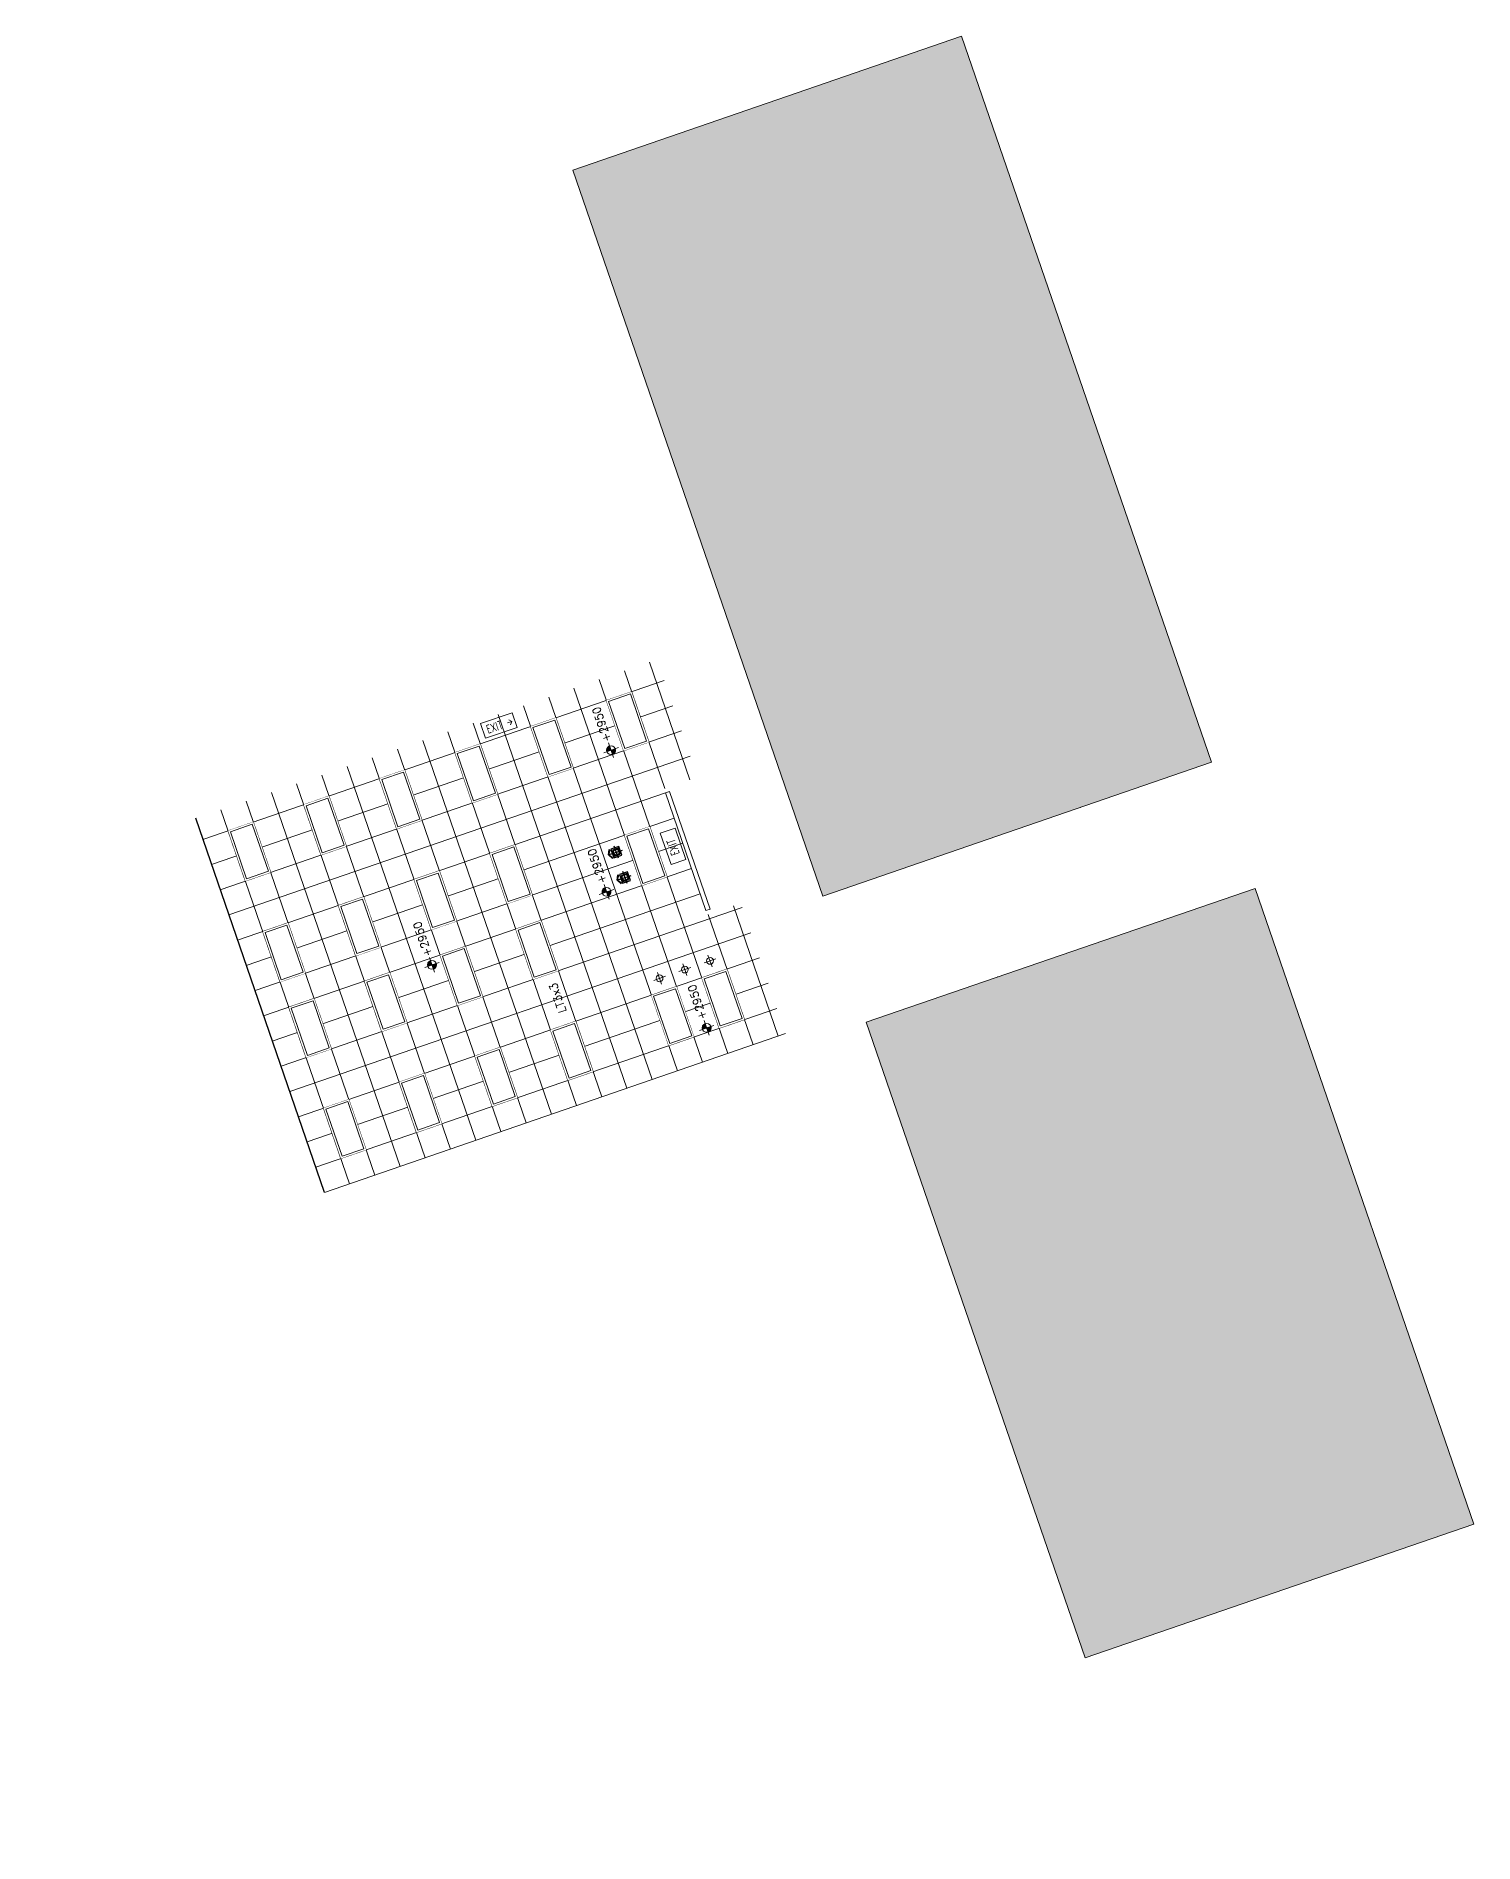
# Model space of a CAD drawing. Extents: x 760773 to 1075934, y 719259 to 1013331.
# Drawn here: x 951444 to 983793, y 928575 to 969216 of the extents above; entities that cross this region are included whole.
import ezdxf

# ---------------------------------------------------------------- set-up
doc = ezdxf.new("R2010")
doc.units = 0
doc.header["$MEASUREMENT"] = 0
doc.set_wipeout_variables(frame=1)
doc.layers.add('63', color=7, linetype='Continuous')
for name, color, linetype, lineweight in [('72471 FF-FUR', 9, 'Continuous', 30), ('A-Ceiling-Grid', 9, 'Continuous', 0), ('A-Ceiling-Light', 6, 'Continuous', 0), ('A-CLNG-LITE-ID', 4, 'Continuous', 0), ('F45NOT', 1, 'Continuous', 0), ('I-Ceiling-Text', 7, 'Continuous', 0), ('spare5', 7, 'Continuous', 0)]:
    doc.layers.add(name, color=color, linetype=linetype, lineweight=lineweight)
doc.styles.add('DIM', font='dim', dxfattribs={"width": 0.75})
doc.styles.add('MONOTXT', font='romans.shx')

# ---------------------------------------------------------------- blocks, each defined once
blk = doc.blocks.new('downlight 01')
at = {"color": 0, "linetype": 'ByBlock'}
for p, q in [((-0.141, 0), (0.141, 0)), ((0, -0.141), (0, 0.141))]:
    blk.add_line(p, q, dxfattribs=at)
blk.add_circle((0, 0), 0.076, dxfattribs=at)
blk = doc.blocks.new('A$C146F0F31')
at = {"layer": 'I-Ceiling-Text', "linetype": 'Continuous', "true_color": 0x939598}
h = blk.add_hatch(color=252, dxfattribs=at)
edge = h.paths.add_edge_path()
edge.add_line((-22.782, -12.688), (-22.882, -12.688))
edge.add_arc((-22.782, -12.688), 0.1, 180.0001, 270.0001)
edge.add_line((-22.782, -12.788), (-22.782, -12.688))
h = blk.add_hatch(color=252, dxfattribs=at)
edge = h.paths.add_edge_path()
edge.add_line((-16.175, -12.688), (-16.275, -12.688))
edge.add_arc((-16.175, -12.688), 0.1, 180.0001, 270.0001)
edge.add_line((-16.175, -12.788), (-16.175, -12.688))
h = blk.add_hatch(color=252, dxfattribs=at)
edge = h.paths.add_edge_path()
edge.add_line((-19.801, -13.822), (-19.701, -13.822))
edge.add_arc((-19.801, -13.822), 0.1, 0.0001, 90.0001)
edge.add_line((-19.801, -13.722), (-19.801, -13.822))
h = blk.add_hatch(color=252, dxfattribs=at)
edge = h.paths.add_edge_path()
edge.add_line((-19.801, -13.822), (-19.901, -13.822))
edge.add_arc((-19.801, -13.822), 0.1, 180.0001, 270.0001)
edge.add_line((-19.801, -13.922), (-19.801, -13.822))
h = blk.add_hatch(color=252, dxfattribs=at)
edge = h.paths.add_edge_path()
edge.add_line((-19.527, -18.07), (-19.627, -18.07))
edge.add_arc((-19.527, -18.07), 0.1, 180.0001, 270.0001)
edge.add_line((-19.527, -18.17), (-19.527, -18.07))
h = blk.add_hatch(color=252, dxfattribs=at)
edge = h.paths.add_edge_path()
edge.add_line((-19.527, -18.07), (-19.427, -18.07))
edge.add_arc((-19.527, -18.07), 0.1, 0.0001, 90.0001)
edge.add_line((-19.527, -17.97), (-19.527, -18.07))
at = {"layer": 'spare5', "linetype": 'Continuous', "true_color": 0x7f7f7f}
for points in [[(-18.126, -9.25), (-35.401, -9.25), (-35.401, 0), (-18.126, 0)], [(0, -9.25), (-15.125, -9.25), (-15.125, 0), (0, 0)]]:
    blk.add_hatch(color=8, dxfattribs=at).paths.add_polyline_path(points)
at = {"color": 252, "linetype": 'ByBlock', "true_color": 0x939598}
for p, q in [((-20.431, -13.323), (-20.716, -13.323)), ((-19.831, -13.323), (-20.116, -13.323))]:
    blk.add_line(p, q, dxfattribs=at)
at = {"color": 252, "true_color": 0x939598}
for p, q in [((-20.573, -13.465), (-20.573, -13.508)), ((-19.973, -13.465), (-19.973, -13.508))]:
    blk.add_line(p, q, dxfattribs=at)
at = {"color": 252, "linetype": 'ByBlock', "true_color": 0x939598, "extrusion": (0, 0, -1), "flags": 128}
for points in [[(20.645, -13.39), (20.501, -13.39), (20.501, -13.256), (20.645, -13.256), (20.645, -13.39)], [(20.045, -13.39), (19.901, -13.39), (19.901, -13.256), (20.045, -13.256), (20.045, -13.39)], [(20.573, -13.508), (20.464, -13.453), (20.482, -13.443), (20.573, -13.508)], [(19.973, -13.508), (19.864, -13.453), (19.882, -13.443), (19.973, -13.508)]]:
    blk.add_lwpolyline(points, dxfattribs=at)
at = {"color": 252, "linetype": 'ByBlock', "true_color": 0x939598, "flags": 128}
for points in [[(-20.573, -13.508), (-20.682, -13.453), (-20.664, -13.443), (-20.573, -13.508)], [(-19.973, -13.508), (-20.082, -13.453), (-20.064, -13.443), (-19.973, -13.508)]]:
    blk.add_lwpolyline(points, dxfattribs=at)
at = {"color": 252, "linetype": 'ByBlock', "true_color": 0x939598}
for centre in [(-20.573, -13.323), (-19.973, -13.323)]:
    blk.add_circle(centre, 0.0674, dxfattribs=at)
at = {"layer": '63', "color": 252, "true_color": 0x939598}
blk.add_lwpolyline([(-15.475, -22.024), (-24.375, -22.024)], dxfattribs=at)
at = {"layer": 'A-Ceiling-Grid', "linetype": 'Continuous', "lineweight": 0}
for p, q in [((-18.126, -0.124), (-18.125, -0.124)), ((-15.125, -0.124), (-15.126, -0.124)), ((-18.126, -0.724), (-18.125, -0.724)), ((-15.125, -0.724), (-15.126, -0.724)), ((-18.126, -1.324), (-18.125, -1.324)), ((-15.125, -1.324), (-15.126, -1.324)), ((-18.126, -1.924), (-18.125, -1.924)), ((-15.125, -1.924), (-15.126, -1.924)), ((-18.126, -2.524), (-18.125, -2.524)), ((-15.125, -2.524), (-15.126, -2.524)), ((-18.126, -3.124), (-18.125, -3.124)), ((-15.125, -3.124), (-15.126, -3.124)), ((-18.126, -3.724), (-18.125, -3.724)), ((-15.125, -3.724), (-15.126, -3.724)), ((-18.126, -4.324), (-18.125, -4.324)), ((-15.125, -4.324), (-15.126, -4.324)), ((-18.126, -4.924), (-18.125, -4.924)), ((-15.125, -4.924), (-15.126, -4.924)), ((-18.126, -5.524), (-18.125, -5.524)), ((-15.125, -5.524), (-15.126, -5.524)), ((-18.126, -6.124), (-18.125, -6.124)), ((-15.125, -6.124), (-15.126, -6.124)), ((-18.126, -6.724), (-18.125, -6.724)), ((-15.125, -6.724), (-15.126, -6.724)), ((-18.126, -7.324), (-18.125, -7.324)), ((-15.125, -7.324), (-15.126, -7.324)), ((-18.126, -7.924), (-18.125, -7.924)), ((-15.125, -7.924), (-15.126, -7.924)), ((-18.126, -8.524), (-18.125, -8.524)), ((-15.125, -8.524), (-15.126, -8.524)), ((-15.125, -9.124), (-15.126, -9.124))]:
    blk.add_line(p, q, dxfattribs=at)
at = {"layer": 'A-Ceiling-Grid', "color": 252, "linetype": 'Continuous', "lineweight": 0, "true_color": 0x939598}
for p, q in [((-21.575, -11.225), (-24.369, -11.225)), ((-23.875, -22.024), (-23.875, -11.049)), ((-23.275, -22.024), (-23.275, -11.049)), ((-22.675, -22.024), (-22.675, -11.049)), ((-22.075, -22.024), (-22.075, -11.049)), ((-15.475, -11.225), (-18.575, -11.225)), ((-18.475, -22.024), (-18.475, -11.049)), ((-17.875, -22.024), (-17.875, -11.049)), ((-17.275, -22.025), (-17.275, -11.05)), ((-16.675, -22.025), (-16.675, -11.05)), ((-16.075, -22.025), (-16.075, -11.05)), ((-15.475, -22.025), (-15.475, -11.05)), ((-21.575, -11.825), (-24.369, -11.825)), ((-21.475, -22.024), (-21.475, -11.845)), ((-20.875, -22.024), (-20.875, -11.844)), ((-20.275, -22.024), (-20.275, -11.844)), ((-19.675, -22.025), (-19.675, -11.845)), ((-19.075, -22.025), (-19.075, -11.845)), ((-15.475, -11.825), (-18.575, -11.824)), ((-15.475, -12.425), (-24.369, -12.425)), ((-15.475, -13.025), (-24.369, -13.025)), ((-15.475, -13.625), (-24.369, -13.625)), ((-15.475, -14.225), (-24.369, -14.224)), ((-15.475, -14.825), (-24.369, -14.824)), ((-15.475, -15.425), (-24.369, -15.425)), ((-15.475, -16.025), (-24.369, -16.025)), ((-15.475, -16.625), (-24.369, -16.624)), ((-15.475, -17.225), (-24.369, -17.225)), ((-15.475, -17.825), (-24.369, -17.825)), ((-15.475, -18.425), (-24.369, -18.424)), ((-15.475, -19.025), (-24.369, -19.025)), ((-15.475, -19.625), (-24.369, -19.625)), ((-15.475, -20.225), (-24.369, -20.224)), ((-15.475, -20.825), (-24.369, -20.825)), ((-15.475, -21.425), (-24.369, -21.425))]:
    blk.add_line(p, q, dxfattribs=at)
blk.add_lwpolyline([(-18.675, -11.745), (-21.475, -11.745), (-21.475, -11.845), (-18.675, -11.845)], close=True, dxfattribs=at)
at = {"layer": 'F45NOT', "color": 252, "ltscale": 0.001, "true_color": 0x939598, "flags": 128}
for points in [[(-20.657, -12.247), (-19.907, -12.247), (-19.907, -11.897), (-20.657, -11.897), (-20.657, -12.247)], [(-24.118, -14.689), (-24.118, -14.593), (-24.174, -14.644)], [(-24.118, -14.689), (-24.118, -14.593), (-24.061, -14.644)]]:
    blk.add_lwpolyline(points, dxfattribs=at)
at = {"layer": 'I-Ceiling-Text', "color": 252, "linetype": 'Continuous', "lineweight": 13, "true_color": 0x939598}
for p, q in [((-22.608, -12.688), (-22.956, -12.688)), ((-16.001, -12.688), (-16.348, -12.688)), ((-19.801, -13.996), (-19.801, -13.649)), ((-19.627, -13.822), (-19.975, -13.822)), ((-19.353, -18.07), (-19.701, -18.07)), ((-19.527, -18.244), (-19.527, -17.897))]:
    blk.add_line(p, q, dxfattribs=at)
at = {"layer": 'I-Ceiling-Text', "color": 252, "linetype": 'Continuous', "lineweight": 13, "true_color": 0x939598, "flags": 128}
for points in [[(-22.782, -12.688), (-22.882, -12.688, 0.414214), (-22.782, -12.788), (-22.782, -12.688)], [(-16.175, -12.688), (-16.275, -12.688, 0.414214), (-16.175, -12.788), (-16.175, -12.688)], [(-19.801, -13.822), (-19.701, -13.822, 0.414214), (-19.801, -13.722), (-19.801, -13.822)], [(-19.801, -13.822), (-19.901, -13.822, 0.414214), (-19.801, -13.922), (-19.801, -13.822)], [(-19.527, -18.07), (-19.627, -18.07, 0.414214), (-19.527, -18.17), (-19.527, -18.07)], [(-19.527, -18.07), (-19.427, -18.07, 0.414214), (-19.527, -17.97), (-19.527, -18.07)]]:
    blk.add_lwpolyline(points, format="xyb", dxfattribs=at)
at = {"layer": 'I-Ceiling-Text', "color": 252, "linetype": 'Continuous', "lineweight": 13, "true_color": 0x939598}
for centre in [(-19.801, -13.822), (-19.527, -18.07)]:
    blk.add_circle(centre, 0.1, dxfattribs=at)
at = {"layer": 'spare5', "color": 8, "linetype": 'Continuous', "lineweight": 13, "true_color": 0x7f7f7f, "flags": 128}
for points in [[(-18.125, -9.25), (-35.4, -9.25), (-35.4, 0), (-18.125, 0), (-18.125, -9.25)], [(0, -9.25), (-15.125, -9.25), (-15.125, 0), (0, 0), (0, -9.25)]]:
    blk.add_lwpolyline(points, dxfattribs=at)
at = {"layer": 'A-CLNG-LITE-ID', "color": 252, "lineweight": 0, "true_color": 0x939598, "style": 'MONOTXT'}
blk.add_text('LT3x3', height=0.18, rotation=180.0001, dxfattribs=at).set_placement((-17.554, -15.549))
at = {"layer": 'F45NOT', "color": 252, "ltscale": 0.001, "true_color": 0x939598, "style": 'DIM', "width": 0.7}
for rotation, p in [(180, (-20.08, -11.98)), (90, (-24.028, -15.181))]:
    blk.add_text('EXIT', height=0.2, rotation=rotation, dxfattribs=at).set_placement(p)
at = {"layer": 'I-Ceiling-Text', "color": 252, "linetype": 'Continuous', "lineweight": 13, "true_color": 0x939598, "style": 'MONOTXT'}
for p in [(-20.008, -13.746), (-19.734, -17.994)]:
    blk.add_text('+2950', height=0.18, rotation=180.0001, dxfattribs=at).set_placement(p)
at = {"color": 252, "linetype": 'Continuous', "lineweight": 0, "ltscale": 0.001, "true_color": 0x939598}
for points in [[(-22.675, -11.825), (-23.875, -11.825), (-23.875, -12.425), (-22.675, -12.425)], [(-16.075, -11.825), (-17.275, -11.825), (-17.275, -12.425), (-16.075, -12.425)], [(-19.675, -12.425), (-20.875, -12.425), (-20.875, -13.025), (-19.675, -13.025)], [(-16.075, -13.025), (-17.275, -13.025), (-17.275, -13.625), (-16.075, -13.625)], [(-22.675, -13.625), (-23.875, -13.625), (-23.875, -14.225), (-22.675, -14.225)], [(-22.675, -15.425), (-23.875, -15.425), (-23.875, -16.025), (-22.675, -16.025)], [(-20.275, -15.425), (-21.475, -15.425), (-21.475, -16.025), (-20.275, -16.025)], [(-18.475, -15.425), (-19.675, -15.425), (-19.675, -16.025), (-18.475, -16.025)], [(-16.075, -15.425), (-17.275, -15.425), (-17.275, -16.025), (-16.075, -16.025)], [(-22.675, -17.225), (-23.875, -17.225), (-23.875, -17.825), (-22.675, -17.825)], [(-20.275, -17.225), (-21.475, -17.225), (-21.475, -17.825), (-20.275, -17.825)], [(-18.475, -17.225), (-19.675, -17.225), (-19.675, -17.825), (-18.475, -17.825)], [(-16.075, -17.225), (-17.275, -17.225), (-17.275, -17.825), (-16.075, -17.825)], [(-22.675, -19.025), (-23.875, -19.025), (-23.875, -19.625), (-22.675, -19.625)], [(-20.275, -19.025), (-21.475, -19.025), (-21.475, -19.625), (-20.275, -19.625)], [(-18.475, -19.025), (-19.675, -19.025), (-19.675, -19.625), (-18.475, -19.625)], [(-16.075, -19.025), (-17.275, -19.025), (-17.275, -19.625), (-16.075, -19.625)], [(-22.675, -20.825), (-23.875, -20.825), (-23.875, -21.425), (-22.675, -21.425)], [(-20.275, -20.825), (-21.475, -20.825), (-21.475, -21.425), (-20.275, -21.425)], [(-18.475, -20.825), (-19.675, -20.825), (-19.675, -21.425), (-18.475, -21.425)], [(-16.075, -20.825), (-17.275, -20.825), (-17.275, -21.425), (-16.075, -21.425)]]:
    blk.add_wipeout(points, dxfattribs=at).dxf.layer = 'A-Ceiling-Light'
at = {"layer": 'I-Ceiling-Text', "linetype": 'Continuous', "true_color": 0x939598}
h = blk.add_hatch(color=252, dxfattribs=at)
edge = h.paths.add_edge_path()
edge.add_line((-22.782, -12.688), (-22.682, -12.688))
edge.add_arc((-22.782, -12.688), 0.1, 0.0001, 90.0001)
edge.add_line((-22.782, -12.588), (-22.782, -12.688))
h = blk.add_hatch(color=252, dxfattribs=at)
edge = h.paths.add_edge_path()
edge.add_line((-16.175, -12.688), (-16.075, -12.688))
edge.add_arc((-16.175, -12.688), 0.1, 0.0001, 90.0001)
edge.add_line((-16.175, -12.588), (-16.175, -12.688))
at = {"color": 252, "linetype": 'ByBlock', "true_color": 0x939598}
for p, q in [((-20.573, -13.465), (-20.573, -13.18)), ((-19.973, -13.465), (-19.973, -13.18))]:
    blk.add_line(p, q, dxfattribs=at)
at = {"color": 252, "linetype": 'ByBlock', "true_color": 0x939598, "extrusion": (0, 0, -1), "flags": 128}
for points in [[(20.675, -13.419), (20.469, -13.419), (20.469, -13.228), (20.675, -13.228), (20.675, -13.419)], [(20.075, -13.419), (19.869, -13.419), (19.869, -13.228), (20.075, -13.228), (20.075, -13.419)]]:
    blk.add_lwpolyline(points, dxfattribs=at)
at = {"layer": 'A-Ceiling-Light', "color": 252, "linetype": 'Continuous', "lineweight": 0, "ltscale": 0.001, "true_color": 0x939598}
for points in [[(-22.715, -12.384), (-23.835, -12.384), (-23.835, -11.864), (-22.715, -11.864)], [(-16.115, -12.384), (-17.235, -12.384), (-17.235, -11.864), (-16.115, -11.864)], [(-19.715, -12.984), (-20.835, -12.984), (-20.835, -12.464), (-19.715, -12.464)], [(-16.115, -13.584), (-17.235, -13.584), (-17.235, -13.064), (-16.115, -13.064)], [(-22.715, -14.184), (-23.835, -14.184), (-23.835, -13.664), (-22.715, -13.664)], [(-22.715, -15.984), (-23.835, -15.984), (-23.835, -15.464), (-22.715, -15.464)], [(-20.315, -15.984), (-21.435, -15.984), (-21.435, -15.464), (-20.315, -15.464)], [(-18.515, -15.984), (-19.635, -15.984), (-19.635, -15.464), (-18.515, -15.464)], [(-16.115, -15.984), (-17.235, -15.984), (-17.235, -15.464), (-16.115, -15.464)], [(-22.715, -17.784), (-23.835, -17.784), (-23.835, -17.264), (-22.715, -17.264)], [(-20.315, -17.784), (-21.435, -17.784), (-21.435, -17.264), (-20.315, -17.264)], [(-18.515, -17.784), (-19.635, -17.784), (-19.635, -17.264), (-18.515, -17.264)], [(-16.115, -17.784), (-17.235, -17.784), (-17.235, -17.264), (-16.115, -17.264)], [(-22.715, -19.584), (-23.835, -19.584), (-23.835, -19.064), (-22.715, -19.064)], [(-20.315, -19.584), (-21.435, -19.584), (-21.435, -19.064), (-20.315, -19.064)], [(-18.515, -19.584), (-19.635, -19.584), (-19.635, -19.064), (-18.515, -19.064)], [(-16.115, -19.584), (-17.235, -19.584), (-17.235, -19.064), (-16.115, -19.064)], [(-22.715, -21.384), (-23.835, -21.384), (-23.835, -20.864), (-22.715, -20.864)], [(-20.315, -21.384), (-21.435, -21.384), (-21.435, -20.864), (-20.315, -20.864)], [(-18.515, -21.384), (-19.635, -21.384), (-19.635, -20.864), (-18.515, -20.864)], [(-16.115, -21.384), (-17.235, -21.384), (-17.235, -20.864), (-16.115, -20.864)]]:
    blk.add_lwpolyline(points, close=True, dxfattribs=at)
at = {"layer": 'F45NOT', "color": 252, "ltscale": 0.001, "true_color": 0x939598, "flags": 128}
blk.add_lwpolyline([(-24.303, -14.521), (-24.303, -15.271), (-23.953, -15.271), (-23.953, -14.521), (-24.303, -14.521)], dxfattribs=at)
at = {"layer": 'I-Ceiling-Text', "color": 252, "linetype": 'Continuous', "lineweight": 13, "true_color": 0x939598}
for p, q in [((-22.782, -12.862), (-22.782, -12.514)), ((-16.175, -12.862), (-16.175, -12.514))]:
    blk.add_line(p, q, dxfattribs=at)
at = {"layer": 'I-Ceiling-Text', "color": 252, "linetype": 'Continuous', "lineweight": 13, "true_color": 0x939598, "flags": 128}
for points in [[(-22.782, -12.688), (-22.682, -12.688, 0.414214), (-22.782, -12.588), (-22.782, -12.688)], [(-16.175, -12.688), (-16.075, -12.688, 0.414214), (-16.175, -12.588), (-16.175, -12.688)]]:
    blk.add_lwpolyline(points, format="xyb", dxfattribs=at)
at = {"layer": 'I-Ceiling-Text', "color": 252, "linetype": 'Continuous', "lineweight": 13, "true_color": 0x939598}
for centre in [(-22.782, -12.688), (-16.175, -12.688)]:
    blk.add_circle(centre, 0.1, dxfattribs=at)
at = {"layer": 'A-Ceiling-Light', "color": 252, "linetype": 'Continuous', "lineweight": 0, "ltscale": 0.001, "true_color": 0x939598, "rotation": 270.0000028972207}
for p in [(-17.574, -12.126), (-17.574, -12.726), (-17.574, -13.326)]:
    blk.add_blockref('downlight 01', p, dxfattribs=at)
at = {"layer": 'I-Ceiling-Text', "color": 252, "linetype": 'Continuous', "lineweight": 13, "true_color": 0x939598, "style": 'MONOTXT'}
for p in [(-22.989, -12.611), (-16.382, -12.611)]:
    blk.add_text('+2950', height=0.18, rotation=180.0001, dxfattribs=at).set_placement(p)

msp = doc.modelspace()

# ---------------------------------------------------------------- block references
at = {"layer": '72471 FF-FUR', "lineweight": 0, "xscale": 999.9648258998509, "yscale": 999.9648258998509, "zscale": 999.9648258998509, "rotation": 289.0000000025806}
msp.add_blockref('A$C146F0F31', (983792.56649, 935745.71158), dxfattribs=at)

doc.saveas('drawing.dxf')
